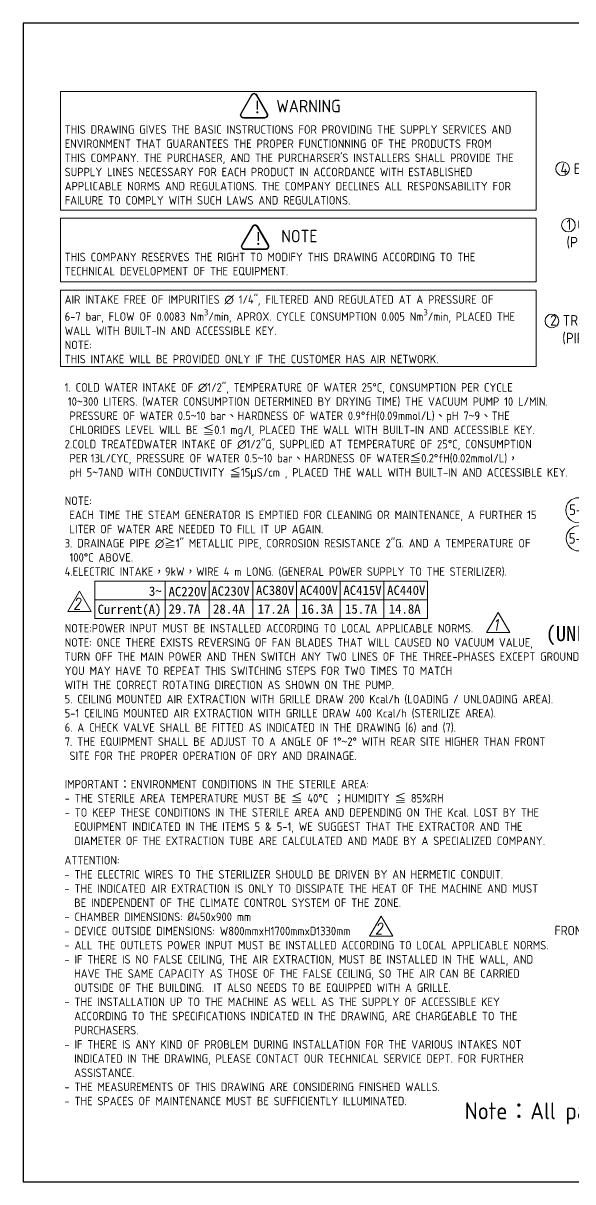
# Model space of a CAD drawing. Header units: millimetres. Extents: x -406921 to 13185, y -22195 to 9270.
# Drawn here: x 0 to 4401, y 0 to 9270 of the extents above; entities that cross this region are included whole.
import ezdxf

# ---------------------------------------------------------------- set-up
doc = ezdxf.new("R2010")
doc.units = ezdxf.units.MM
doc.header["$MEASUREMENT"] = 0
for name, color, linetype, lineweight in [('D', 3, 'Continuous', 13), ('F', 7, 'Continuous', 15), ('T', 4, 'Continuous', 15)]:
    doc.layers.add(name, color=color, linetype=linetype, lineweight=lineweight)
doc.styles.get("Standard").update_dxf_attribs({"font": 'KAIU.TTF'})
doc.styles.add('STU25', font='isocp2.shx')
doc.styles.add('Text', font='romans.shx', dxfattribs={"width": 0.8, "oblique": 10})

msp = doc.modelspace()

# ---------------------------------------------------------------- hatches: boundary and pattern name
at = {"layer": 'D'}
h = msp.add_hatch(color=11, dxfattribs=at)
edge = h.paths.add_edge_path(flags=16)
edge.add_ellipse((1763.419, 8535.98), major_axis=(20, 0), ratio=1, start_angle=149.9999999, end_angle=270)
edge.add_line((1763.419, 8515.98), (1934.137, 8515.98))
edge.add_ellipse((1934.137, 8535.98), major_axis=(20, 0), ratio=1, start_angle=270, end_angle=389.9999999)
edge.add_line((1951.457, 8545.98), (1866.098, 8693.826))
edge.add_ellipse((1848.778, 8683.826), major_axis=(20, 0), ratio=1, start_angle=30, end_angle=150)
edge.add_line((1831.457, 8693.826), (1746.098, 8545.98))
edge = h.paths.add_edge_path()
edge.add_ellipse((1763.419, 8535.98), major_axis=(25, 0), ratio=1, start_angle=149.9999999, end_angle=270)
edge.add_line((1763.419, 8510.98), (1934.137, 8510.98))
edge.add_ellipse((1934.137, 8535.98), major_axis=(25, 0), ratio=1, start_angle=270, end_angle=389.9999999)
edge.add_line((1955.787, 8548.48), (1870.428, 8696.326))
edge.add_ellipse((1848.778, 8683.826), major_axis=(25, 0), ratio=1, start_angle=30, end_angle=150)
edge.add_line((1827.127, 8696.326), (1741.768, 8548.48))
h = msp.add_hatch(color=11, dxfattribs=at)
edge = h.paths.add_edge_path(flags=16)
edge.add_ellipse((1771.282, 7483.765), major_axis=(20, 0), ratio=1, start_angle=149.9999999, end_angle=270)
edge.add_line((1771.282, 7463.765), (1942, 7463.765))
edge.add_ellipse((1942, 7483.765), major_axis=(20, 0), ratio=1, start_angle=270, end_angle=389.9999999)
edge.add_line((1959.321, 7493.765), (1873.962, 7641.611))
edge.add_ellipse((1856.641, 7631.611), major_axis=(20, 0), ratio=1, start_angle=30, end_angle=150)
edge.add_line((1839.321, 7641.611), (1753.962, 7493.765))
edge = h.paths.add_edge_path()
edge.add_ellipse((1771.282, 7483.765), major_axis=(25, 0), ratio=1, start_angle=149.9999999, end_angle=270)
edge.add_line((1771.282, 7458.765), (1942, 7458.765))
edge.add_ellipse((1942, 7483.765), major_axis=(25, 0), ratio=1, start_angle=270, end_angle=389.9999999)
edge.add_line((1963.651, 7496.265), (1878.292, 7644.111))
edge.add_ellipse((1856.641, 7631.611), major_axis=(25, 0), ratio=1, start_angle=30, end_angle=150)
edge.add_line((1834.991, 7644.111), (1749.632, 7496.265))

# ---------------------------------------------------------------- linework, layer by layer
at = {"layer": 'D', "color": 11}
for p, q in [((1827.127, 8696.326), (1741.768, 8548.48)), ((1831.457, 8693.826), (1746.098, 8545.98)), ((1866.098, 8693.826), (1951.457, 8545.98)), ((1870.428, 8696.326), (1955.787, 8548.48)), ((1763.419, 8515.98), (1934.137, 8515.98)), ((1763.419, 8510.98), (1934.137, 8510.98)), ((1834.991, 7644.111), (1749.632, 7496.265)), ((1839.321, 7641.611), (1753.962, 7493.765)), ((1873.962, 7641.611), (1959.321, 7493.765)), ((1878.292, 7644.111), (1963.651, 7496.265)), ((1771.282, 7463.765), (1942, 7463.765)), ((1771.282, 7458.765), (1942, 7458.765))]:
    msp.add_line(p, q, dxfattribs=at)
at = {"layer": 'D'}
for p, q in [((572.531, 4806.031), (3237.871, 4806.031)), ((572.531, 4806.031), (572.531, 4506.031)), ((1137.871, 4806.031), (1137.871, 4506.031)), ((1487.871, 4806.031), (1487.871, 4506.031)), ((1837.871, 4806.031), (1837.871, 4506.031)), ((2187.871, 4806.031), (2187.871, 4506.031)), ((2537.871, 4806.031), (2537.871, 4506.031)), ((2887.871, 4806.031), (2887.871, 4506.031)), ((3237.871, 4806.031), (3237.871, 4506.031)), ((572.531, 4656.031), (3237.871, 4656.031)), ((572.531, 4506.031), (3237.871, 4506.031))]:
    msp.add_line(p, q, dxfattribs=at)
at = {"layer": 'D', "color": 11}
for points in [[(299.556, 8722.83), (4107.076, 8722.83), (4107.076, 7773.009), (299.556, 7773.009)], [(299.556, 7710.994), (4107.076, 7710.994), (4107.076, 7199.656), (299.556, 7199.656)], [(299.556, 7133.338), (4107.076, 7133.338), (4107.076, 6523.754), (299.556, 6523.754)]]:
    msp.add_lwpolyline(points, close=True, dxfattribs=at)
at = {"layer": 'D'}
for centre, radius in [((4318.844, 8105.066), 55), ((4364.899, 7654.246), 55), ((4233.409, 6887.258), 55), ((4444.537, 5373.591), 100), ((4447.594, 5147.462), 100)]:
    msp.add_circle(centre, radius, dxfattribs=at)
at = {"layer": 'D', "color": 11}
for centre, radius, start, end in [((1848.778, 8683.826), 25, 30, 150), ((1848.778, 8683.826), 20, 30, 150), ((1763.419, 8535.98), 25, 149.9999999, 270), ((1763.419, 8535.98), 20, 149.9999999, 270), ((1934.137, 8535.98), 25, 270, 29.9999999), ((1934.137, 8535.98), 20, 270, 29.9999999), ((1856.641, 7631.611), 25, 30, 150), ((1856.641, 7631.611), 20, 30, 150), ((1771.282, 7483.765), 25, 149.9999999, 270), ((1771.282, 7483.765), 20, 149.9999999, 270), ((1942, 7483.765), 25, 270, 29.9999999), ((1942, 7483.765), 20, 270, 29.9999999)]:
    msp.add_arc(centre, radius, start, end, dxfattribs=at)
at = {"layer": 'Defpoints', "color": 6}
msp.add_lwpolyline([(0, 9270), (0, 0), (13185, 0), (13185, 9270)], close=True, dxfattribs=at)
at = {"layer": 'F', "color": 7}
for points in [[(449.979, 4725.686), (356.488, 4563.755), (543.47, 4563.755)], [(3803.694, 4555.801), (3710.203, 4393.871), (3897.184, 4393.871)], [(2866.167, 2126.445), (2772.677, 1964.515), (2959.658, 1964.515)]]:
    msp.add_lwpolyline(points, close=True, dxfattribs=at)

# ---------------------------------------------------------------- texts
at = {"layer": 'D', "color": 11, "attachment_point": 1, "style": 'STU25'}
for s, insert, char_height in [('{\\f標楷體|b0|i0|c136|p65;!}', (1840.467, 8649.096), 100), ('WARNING', (2026.979, 8656.845), 100), ('\\P\\A1;THIS DRAWING GIVES THE BASIC INSTRUCTIONS FOR PROVIDING THE SUPPLY SERVICES AND\\F????.shx|c136; \\P\\Fisocp2.shx|c136;ENVIRONMENT THAT GUARANTEES THE PROPER FUNCTIONNING OF THE PRODUCTS FROM \\PTHIS COMPANY. THE PURCHASER, AND THE PURCHARSER\'S INSTALLERS SHALL PROVIDE THE \\PSUPPLY LlNES NECESSARY FOR EACH PRODUCT IN ACCORDANCE WITH ESTABLlSHED \\PAPPLlCABLE NORMS AND REGULATIONS. THE COMPANY DECLlNES ALL RESPONSABILlTY FOR \\PFAILURE TO COMPLY WITH SUCH LAWS AND REGULATIONS.\\P\\P\\P\\PTHIS COMPANY RESERVES THE RIGHT TO MODIFY THIS DRAWING ACCORDING TO THE \\PTECHNICAL DEVELOPMENT OF THE EQUIPMENT.\\P\\PAIR INTAKE FREE OF IMPURITIES ∅ 1/4"\\fISOCP2|b0|i1|c0|p2;, \\Fisocp2.shx|c136;FILTERED AND REGULATED AT A PRESSURE OF\\P6-7 bar, FLOW OF 0.0083 Nm{\\H0.7x;\\S3^ ;}/min, APROX. CYCLE CONSUMPTION 0.005 Nm{\\H0.7x;\\S3^ ;}/min, PLACED THE \\PWALL WITH BUILT-IN AND ACCESSIBLE KEY.\\PNOTE:\\PTHIS INTAKE WILL BE PROVIDED ONLY IF THE CUSTOMER HAS AIR NETWORK.\\P\\P1. COLD WATER INTAKE OF ∅1/2", TEMPERATURE OF WATER 25°C, CONSUMPTION PER CYCLE \\P\\F????.shx|c136; \\Fisocp2.shx|c136;10\\f標楷體|b0|i0|c136|p65;~\\Fisocp2.shx|c136;300 LITERS. (WATER CONSUMPTION DETERMINED BY DRYING TIME) THE VACUUM PUMP 10 L/MIN. \\P PRESSURE OF WATER 0.5\\f標楷體|b0|i0|c136|p65;~\\Fisocp2.shx|c136;10 bar\\f標楷體|b0|i0|c136|p65;、\\Fisocp2.shx|c136;HARDNESS OF WATER 0.9°fH(0.09mmol/L)\\f標楷體|b0|i0|c136|p65;、\\Fisocp2.shx|c136;pH 7\\f標楷體|b0|i0|c136|p65;~\\Fisocp2.shx|c136;9\\f標楷體|b0|i0|c136|p65;、\\Fisocp2.shx|c136;THE \\P CHLORIDES LEVEL WILL BE \\f標楷體|b0|i0|c136|p65;≦\\Fisocp2.shx|c136;0.1 mg/l, PLACED THE WALL WITH BUILT-IN AND ACCESSIBLE KEY.\\P2.COLD TREATEDWATER INTAKE OF ∅1/2"G, SUPPLIED AT TEMPERATURE OF 25°C, CONSUMPTION \\P PER\\F???.shx|c136; \\Fisocp2.shx|c136;13L/CYC, PRESSURE OF WATER 0.5\\f標楷體|b0|i0|c136|p65;~\\Fisocp2.shx|c136;10 bar\\f標楷體|b0|i0|c136|p65;、\\Fisocp2.shx|c136;HARDNESS OF WATER\\f標楷體|b0|i0|c136|p65;≦\\Fisocp2.shx|c136;0.2°fH(0.02mmol/L)\\f標楷體|b0|i0|c136|p65;，\\P\\Fisocp2.shx|c136; pH 5\\f標楷體|b0|i0|c136|p65;~\\Fisocp2.shx|c136;7AND WITH CONDUCTIVITY \\f標楷體|b0|i0|c136|p65;≦\\Fisocp2.shx|c136;15\\f新細明體|b0|i0|c136|p16;μ\\Fisocp2.shx|c136;S/cm , PLACED THE WALL WITH BUILT-IN AND ACCESSIBLE KEY.\\P\\PNOTE:\\P EACH TIME THE STEAM GENERATOR IS EMPTIED FOR CLEANING OR MAINTENANCE, A FURTHER 15 \\P LITER OF WATER ARE NEEDED TO FILL IT UP AGAIN.\\P3. DRAINAGE PIPE ∅\\f標楷體|b0|i0|c136|p65;≧\\Fisocp2.shx|c136;1" METALLIC PIPE, CORROSION RESISTANCE 2"G. AND A TEMPERATURE OF \\P 100°C ABOVE.\\P4.ELECTRIC INTAKE\\f標楷體|b0|i0|c136|p65;，\\Fisocp2.shx|c136;9kW\\f標楷體|b0|i0|c136|p65;，\\Fisocp2.shx|c136;WIRE 4 m LONG. (GENERAL POWER SUPPLY TO THE STERILIZER).\\P\\P\\P\\PNOTE:POWER INPUT MUST BE INSTALLED ACCORDING TO LOCAL APPLICABLE NORMS.\\PNOTE: ONCE THERE EXISTS REVERSING OF FAN BLADES THAT WILL CAUSED NO VACUUM VALUE, \\PTURN OFF THE MAIN POWER AND THEN SWITCH ANY TWO LINES OF THE THREE-PHASES EXCEPT GROUND LINE. \\PYOU MAY HAVE TO REPEAT THIS SWITCHING STEPS FOR TWO TIMES TO MATCH \\PWITH THE CORRECT ROTATING DIRECTION AS SHOWN ON THE PUMP. \\P5. CEILING MOUNTED AIR EXTRACTION WITH GRILLE DRAW 200 Kcal/h (LOADING / UNLOADING AREA).\\P5-1 CEILING MOUNTED AIR EXTRACTION WITH GRILLE DRAW 400 Kcal/h (STERILIZE AREA).\\P6. A CHECK VALVE SHALL BE FITTED AS INDICATED IN THE DRAWING (6) and (7).\\P7. THE EQUIPMENT SHALL BE ADJUST TO A ANGLE OF 1°\\f標楷體|b0|i0|c136|p65;~\\Fisocp2.shx|c136;2° WITH REAR SITE HIGHER THAN FRONT \\P SITE FOR THE PROPER OPERATION OF DRY AND DRAINAGE.\\P\\PIMPORTANT\\f標楷體|b0|i0|c136|p65;：\\Fisocp2.shx|c136;ENVIRONMENT CONDITIONS IN THE STERILE AREA:\\P- THE STERILE AREA TEMPERATURE MUST BE \\f標楷體|b0|i0|c136|p65;≦\\Fisocp2.shx|c136; 40°C \\f標楷體|b0|i0|c136|p65;；\\Fisocp2.shx|c136;HUMIDITY \\f標楷體|b0|i0|c136|p65;≦\\Fisocp2.shx|c136; 85%RH\\P- TO KEEP THESE CONDITIONS IN THE STERILE AREA AND DEPENDING ON THE Kcal. LOST BY THE \\P  EQUIPMENT INDICATED IN THE ITEMS 5 & 5-1, WE SUGGEST THAT THE EXTRACTOR AND THE \\P  DIAMETER OF THE EXTRACTION TUBE ARE CALCULATED AND MADE BY A SPECIALIZED COMPANY.', (332.462, 8566.828), 68), ('{\\C3;4 ELECTRIC INTAKE BOX}', (4301.946, 8147.709), 85), ('{\\C3;1 COLD WATER INTAKE\\P(PIPE-END HIGH>750mm)}', (4350.206, 7702.129), 85), ('NOTE', (2066.465, 7616.25), 100), ('{\\f標楷體|b0|i0|c136|p65;!}', (1848.33, 7596.881), 100), ('{\\C3;2 TREATEDWATER INTAKE\\P  (PIPE-END HIGH>550mm)}', (4218.967, 6934.579), 85), ('{\\C3;5-1 EXHAUST FAN MOTOR}', (4369.833, 5419.412), 85), ('{\\C3;5-2 EXHAUST FAN MOTOR}', (4366.955, 5190.518), 85), ('{\\f標楷體|b0|i0|c136|p65;3~}', (1007.207, 4763.426), 75), ('{\\f標楷體|b0|i0|c136|p65;AC220V}', (1163.997, 4760.067), 75), ('{\\f標楷體|b0|i0|c136|p65;AC230V}', (1506.114, 4764.081), 75), ('{\\f標楷體|b0|i0|c136|p65;AC380V}', (1863.997, 4770.267), 75), ('{\\f標楷體|b0|i0|c136|p65;AC400V}', (2213.997, 4770.267), 75), ('{\\f標楷體|b0|i0|c136|p65;AC415V}', (2563.997, 4770.267), 75), ('{\\f標楷體|b0|i0|c136|p65;AC440V}', (2913.997, 4770.267), 75), ('{\\f標楷體|b0|i0|c136|p65;Current(A)}', (596.34, 4618.042), 75), ('{\\f標楷體|b0|i0|c136|p65;29.7A}', (1163.882, 4620.712), 75), ('{\\f標楷體|b0|i0|c136|p65;28.4A}', (1520.345, 4620.712), 75), ('{\\f標楷體|b0|i0|c136|p65;17.2A}', (1876.901, 4620.712), 75), ('{\\f標楷體|b0|i0|c136|p65;16.3A}', (2226.901, 4620.712), 75), ('{\\f標楷體|b0|i0|c136|p65;15.7A}', (2576.901, 4620.712), 75), ('{\\f標楷體|b0|i0|c136|p65;14.8A}', (2926.901, 4620.712), 75), ('ATTENTION:\\P- THE ELECTRIC WIRES TO THE STERILIZER SHOULD BE DRIVEN BY AN HERMETIC CONDUIT.  \\P- THE INDICATED AIR EXTRACTION IS ONLY TO DISSIPATE THE HEAT OF THE MACHINE AND MUST \\P  BE INDEPENDENT OF THE CLIMATE CONTROL SYSTEM OF THE ZONE.\\P- CHAMBER DIMENSIONS: %%C450x900 mm\\P- DEVICE OUTSIDE DIMENSIONS: W800mmxH1700mmxD1330mm\\P- ALL THE OUTLETS POWER INPUT MUST BE INSTALLED ACCORDING TO LOCAL APPLICABLE NORMS.\\P- IF THERE IS NO FALSE CEILING, THE AIR EXTRACTION, MUST BE INSTALLED IN THE WALL, AND \\P  HAVE THE SAME CAPACITY AS THOSE OF THE FALSE CEILING, SO THE AIR CAN BE CARRIED \\P  OUTSIDE OF THE BUILDING.  IT ALSO NEEDS TO BE EQUIPPED WITH A GRILLE.\\P- THE INSTALLATION UP TO THE MACHINE AS WELL AS THE SUPPLY OF ACCESSIBLE KEY \\P  ACCORDING TO THE SPECIFICATIONS INDICATED IN THE DRAWING, ARE CHARGEABLE TO THE \\P  PURCHASERS. \\P- IF THERE IS ANY KIND OF PROBLEM DURING INSTALLATION FOR THE VARIOUS INTAKES NOT \\P  INDICATED IN THE DRAWING, PLEASE CONTACT OUR TECHNICAL SERVICE DEPT. FOR FURTHER \\P  ASSISTANCE.\\P- THE MEASUREMENTS OF THIS DRAWING ARE CONSIDERING FINISHED WALLS.\\P- THE SPACES OF MAINTENANCE MUST BE SUFFICIENTLY ILLUMINATED.', (330.869, 2607.265), 68)]:
    msp.add_mtext(s, dxfattribs=dict(at, insert=insert, char_height=char_height))
at = {"layer": 'D', "color": 11, "insert": (4182.996, 4446.285), "char_height": 120, "attachment_point": 1}
msp.add_mtext('{\\C3;(UNLOADING AREA)}', dxfattribs=at)
at = {"layer": 'D', "linetype": 'Continuous', "insert": (4254.667, 2048.144), "char_height": 75, "width": 218.181, "attachment_point": 1}
msp.add_mtext('{\\Fisocp2.shx;FRONT}', dxfattribs=at)
at = {"layer": 'D', "color": 0, "insert": (3535.009, 635.281), "char_height": 135.00867, "attachment_point": 1, "style": 'STU25'}
msp.add_mtext('Note{\\f標楷體|b0|i0|c136|p65;：}All parts should comply with RoHS.', dxfattribs=at)
at = {"layer": 'T', "lineweight": 20, "style": 'Text', "oblique": 10, "width": 0.8}
for s, p in [('2', (401.041, 4580.228)), ('1', (3755.229, 4409.913)), ('2', (2817.702, 1980.557))]:
    msp.add_text(s, height=90, dxfattribs=at).set_placement(p)

doc.saveas('drawing.dxf')
